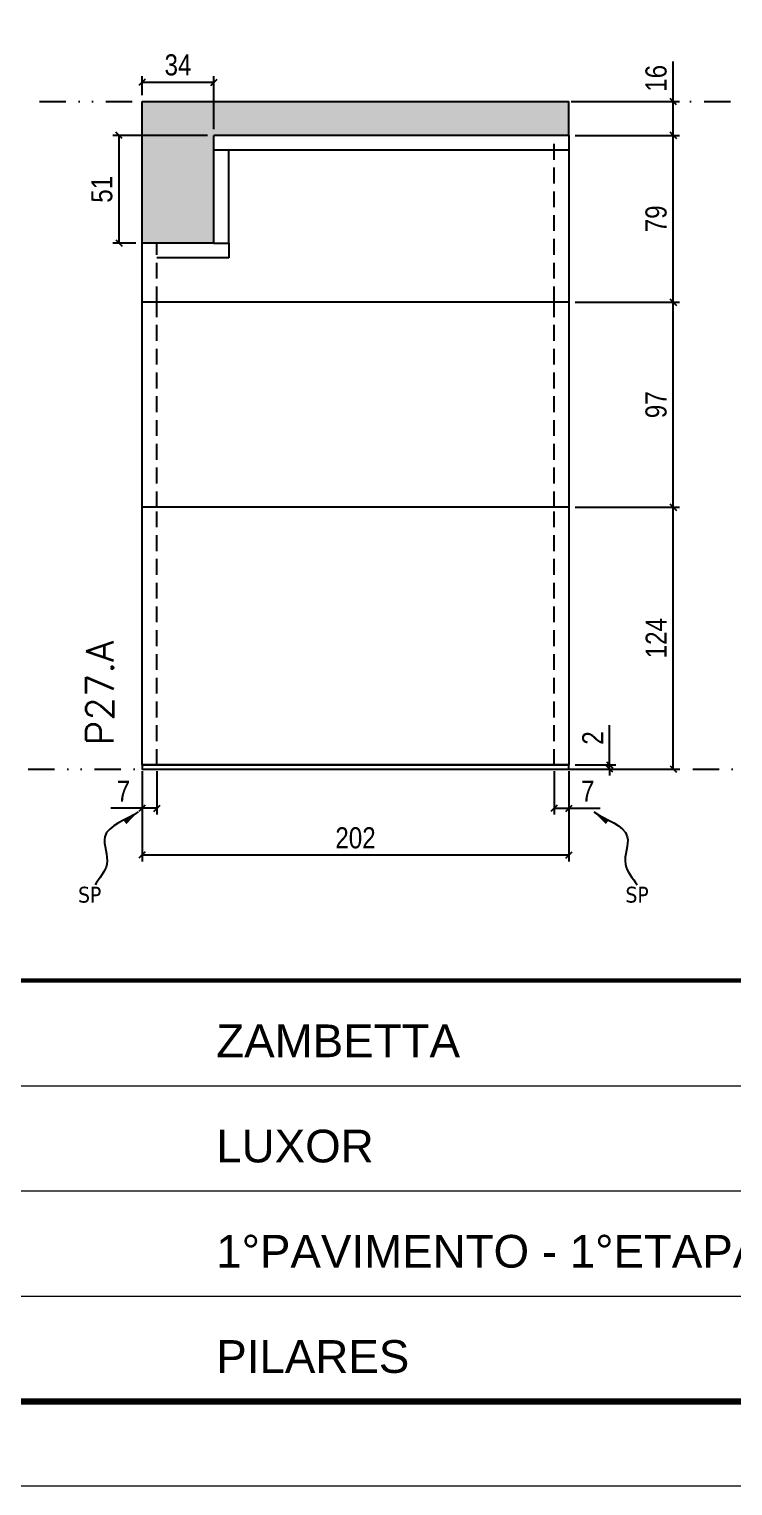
# Model space of a CAD drawing. Extents: x 14400 to 24104, y -21631 to 6985.
# Drawn here: x 18207 to 18540, y -2105 to -1416 of the extents above; entities that cross this region are included whole.
import ezdxf

# ---------------------------------------------------------------- set-up
doc = ezdxf.new("R2010")
doc.units = 0
for name, pattern in [('CONTINUO', [0]), ('DASHED', [0.75, 0.5, -0.25]), ('DIVIDE2', [0.625, 0.25, -0.125, 0, -0.125, 0, -0.125]), ('HIDDEN', [0.375, 0.25, -0.125])]:
    doc.linetypes.add(name, pattern=pattern)
for name, color, linetype in [('COTA', 241, 'Continuous'), ('Nível', 160, 'Continuous'), ('Painéis', 200, 'Continuous'), ('SARR_2.2x7', 40, 'Continuous'), ('texto', 7, 'Continuous')]:
    doc.layers.add(name, color=color, linetype=linetype)
for name, color, linetype, lineweight in [('Folhas', 255, 'Continuous', 9), ('SARRAFO DE PRESSAO', 251, 'DASHED', 9), ('Texto Seção', 7, 'Continuous', 15)]:
    doc.layers.add(name, color=color, linetype=linetype, lineweight=lineweight)
doc.styles.add('ARIAL', font='arial.ttf')
doc.styles.add('COTA TECNICA', font='techl___.ttf', dxfattribs={"height": 10})
doc.styles.add('COTA TECNICA-50', font='techl___.ttf', dxfattribs={"height": 10})
doc.styles.add('REGUA-120', font='ROMANS.shx', dxfattribs={"height": 15})
doc.styles.get("Standard").update_dxf_attribs({"font": 'arial.ttf'})
doc.dimstyles.new('COTA PAINEL-50', dxfattribs={"dimtxt": 10, "dimasz": 3, "dimexe": 3, "dimexo": 3, "dimgap": 3, "dimtad": 1, "dimdec": 1, "dimzin": 12, "dimdsep": 46, "dimtxsty": 'COTA TECNICA-50', "dimblk1": 'OBLIQUE', "dimblk2": 'OBLIQUE', "dimsah": 1, "dimcen": 0.9, "dimclrd": 4, "dimclre": 4, "dimclrt": 240, "dimadec": 1, "dimazin": 3, "dimtfac": 1, "dimtdec": 1, "dimtmove": 0, "dimatfit": 3, "dimfxl": 1, "dimtolj": 1, "dimtzin": 12, "dimarcsym": 0})
doc.dimstyles.new('PAINEL', dxfattribs={"dimtxt": 10, "dimasz": 3, "dimexe": 3, "dimexo": 3, "dimgap": 3, "dimtad": 1, "dimdec": 1, "dimzin": 12, "dimdsep": 46, "dimtxsty": 'COTA TECNICA', "dimblk1": 'OBLIQUE', "dimblk2": 'OBLIQUE', "dimsah": 1, "dimcen": 0.9, "dimclrd": 4, "dimclre": 4, "dimclrt": 240, "dimadec": 1, "dimazin": 3, "dimtfac": 1, "dimtdec": 1, "dimtmove": 0, "dimatfit": 3, "dimfxl": 1, "dimtolj": 1, "dimtzin": 12, "dimarcsym": 0})
doc.dimstyles.get("Standard").update_dxf_attribs({"dimtxt": 0.18, "dimasz": 0.18, "dimexe": 0.18, "dimexo": 0.0625, "dimgap": 0.09, "dimtad": 0, "dimtih": 1, "dimtoh": 1, "dimdec": 4, "dimzin": 0, "dimdsep": 46, "dimtxsty": 'Standard', "dimcen": 0.09, "dimadec": 0, "dimazin": 0, "dimtfac": 1, "dimtdec": 4, "dimtofl": 0, "dimtmove": 0, "dimatfit": 3, "dimfxl": 1, "dimtolj": 1, "dimtzin": 0, "dimarcsym": 0})

# ---------------------------------------------------------------- blocks, each defined once
blk = doc.blocks.new('9999999999')
at = {"color": 30, "linetype": 'CONTINUO'}
for p, q in [((98564.56, 34379.64), (99583.98, 34379.64)), ((98564.56, 34329.83), (99487.98, 34329.83)), ((98564.56, 34280.02), (99487.98, 34280.02))]:
    blk.add_line(p, q, dxfattribs=at)
at = {"color": 30, "linetype": 'CONTINUO', "const_width": 2}
blk.add_lwpolyline([(99583.98, 34230.21), (99583.98, 34414.45, 0.414214), (99568.98, 34429.45), (98228.98, 34429.45, 0.414214), (98213.98, 34414.45), (98213.98, 34245.21, 0.414214), (98228.98, 34230.21), (99583.98, 34230.21)], format="xyb", dxfattribs=at)
at = {"layer": 'Folhas'}
blk.add_lwpolyline([(98138.98, 34190.21), (99623.98, 34190.21), (99623.98, 35240.21), (98138.98, 35240.21)], close=True, dxfattribs=at)
at = {"layer": 'Folhas', "color": 30, "const_width": 3}
blk.add_lwpolyline([(98213.98, 34230.21), (99583.98, 34230.21), (99583.98, 35200.21), (98213.98, 35200.21)], close=True, dxfattribs=at)
at = {"color": 7, "linetype": 'Continuous', "ltscale": 5, "style": 'ARIAL'}
for s, height, p in [('ZAMBETTA', 15.483, (98837.68, 34393.13)), ('LUXOR', 15.483, (98837.68, 34343.32)), ('1°PAVIMENTO - 1°ETAPA', 15.4829, (98837.68, 34293.51)), ('PILARES', 15.483, (98837.68, 34243.7))]:
    blk.add_text(s, height=height, dxfattribs=at).set_placement(p)
blk = doc.blocks.new('_Oblique')
at = {"color": 0, "linetype": 'ByBlock', "lineweight": -2}
blk.add_line((-0.5, -0.5), (0.5, 0.5), dxfattribs=at)
blk = doc.blocks.new('*D1700')
at = {"layer": 'COTA', "color": 4, "lineweight": -2, "transparency": 16777216}
for p, q in [((18260.56, -1767.02), (18260.56, -1809.69)), ((18462.56, -1767.02), (18462.56, -1809.69)), ((18462.56, -1806.69), (18260.56, -1806.69))]:
    blk.add_line(p, q, dxfattribs=at)
at = {"layer": 'Defpoints', "color": 0, "transparency": 16777216}
for p in [(18260.56, -1764.02), (18462.56, -1764.02), (18260.56, -1806.69)]:
    blk.add_point(p, dxfattribs=at)
at = {"layer": 'COTA', "color": 4, "lineweight": -2, "transparency": 16777216, "xscale": 3, "yscale": 3, "zscale": 3, "rotation": 180}
blk.add_blockref('_Oblique', (18260.56, -1806.69), dxfattribs=at)
at = {"layer": 'COTA', "color": 4, "lineweight": -2, "transparency": 16777216, "xscale": 3, "yscale": 3, "zscale": 3}
blk.add_blockref('_Oblique', (18462.56, -1806.69), dxfattribs=at)
at = {"layer": 'COTA', "color": 240, "transparency": 16777216, "insert": (18361.56, -1798.59), "char_height": 10, "attachment_point": 5, "style": 'COTA TECNICA'}
blk.add_mtext('\\A1;202', dxfattribs=at)
blk = doc.blocks.new('*D1701')
at = {"layer": 'COTA', "color": 4, "lineweight": -2, "transparency": 16777216}
for p, q in [((18455.56, -1767.02), (18455.56, -1787.53)), ((18462.56, -1769.02), (18462.56, -1787.53)), ((18455.56, -1784.53), (18462.56, -1784.53)), ((18462.56, -1784.53), (18477.29, -1784.53))]:
    blk.add_line(p, q, dxfattribs=at)
at = {"layer": 'Defpoints', "color": 0, "transparency": 16777216}
for p in [(18455.56, -1764.02), (18462.56, -1766.02), (18462.56, -1784.53)]:
    blk.add_point(p, dxfattribs=at)
at = {"layer": 'COTA', "color": 4, "lineweight": -2, "transparency": 16777216, "xscale": 3, "yscale": 3, "zscale": 3, "rotation": 180}
blk.add_blockref('_Oblique', (18455.56, -1784.53), dxfattribs=at)
at = {"layer": 'COTA', "color": 4, "lineweight": -2, "transparency": 16777216, "xscale": 3, "yscale": 3, "zscale": 3}
blk.add_blockref('_Oblique', (18462.56, -1784.53), dxfattribs=at)
at = {"layer": 'COTA', "color": 240, "transparency": 16777216, "insert": (18471.43, -1776.45), "char_height": 10, "attachment_point": 5, "style": 'COTA TECNICA-50'}
blk.add_mtext('\\A1;7', dxfattribs=at)
blk = doc.blocks.new('*D1702')
at = {"layer": 'COTA', "color": 4, "lineweight": -2, "transparency": 16777216}
for p, q in [((18260.56, -1769.02), (18260.56, -1787.53)), ((18267.56, -1767.02), (18267.56, -1787.53)), ((18260.56, -1784.53), (18245.83, -1784.53)), ((18267.56, -1784.53), (18260.56, -1784.53))]:
    blk.add_line(p, q, dxfattribs=at)
at = {"layer": 'Defpoints', "color": 0, "transparency": 16777216}
for p in [(18267.56, -1764.02), (18260.56, -1766.02), (18260.56, -1784.53)]:
    blk.add_point(p, dxfattribs=at)
at = {"layer": 'COTA', "color": 4, "lineweight": -2, "transparency": 16777216, "xscale": 3, "yscale": 3, "zscale": 3, "rotation": 180}
blk.add_blockref('_Oblique', (18260.56, -1784.53), dxfattribs=at)
at = {"layer": 'COTA', "color": 4, "lineweight": -2, "transparency": 16777216, "xscale": 3, "yscale": 3, "zscale": 3}
blk.add_blockref('_Oblique', (18267.56, -1784.53), dxfattribs=at)
at = {"layer": 'COTA', "color": 240, "transparency": 16777216, "insert": (18251.7, -1776.45), "char_height": 10, "attachment_point": 5, "style": 'COTA TECNICA-50'}
blk.add_mtext('\\A1;7', dxfattribs=at)
blk = doc.blocks.new('*D1704')
at = {"layer": 'COTA', "color": 4, "linetype": 'ByBlock', "lineweight": -2, "transparency": 16777216}
for p, q in [((18465.56, -1642.02), (18514.93, -1642.02)), ((18511.93, -1766.02), (18511.93, -1642.02)), ((18465.56, -1766.02), (18514.93, -1766.02))]:
    blk.add_line(p, q, dxfattribs=at)
at = {"layer": 'Defpoints', "color": 0, "linetype": 'ByBlock', "transparency": 16777216}
for p in [(18462.56, -1642.02), (18511.93, -1642.02), (18462.56, -1766.02)]:
    blk.add_point(p, dxfattribs=at)
at = {"layer": 'COTA', "color": 4, "linetype": 'ByBlock', "lineweight": -2, "transparency": 16777216, "xscale": 3, "yscale": 3, "zscale": 3}
for p, rotation in [((18511.93, -1642.02), 90), ((18511.93, -1766.02), 270)]:
    blk.add_blockref('_Oblique', p, dxfattribs=dict(at, rotation=rotation))
at = {"layer": 'COTA', "color": 240, "linetype": 'ByBlock', "transparency": 16777216, "insert": (18503.86, -1704.02), "char_height": 10, "attachment_point": 5, "rotation": 90, "style": 'COTA TECNICA'}
blk.add_mtext('\\A1;124', dxfattribs=at)
blk = doc.blocks.new('*D1703')
at = {"layer": 'COTA', "color": 4, "lineweight": -2, "transparency": 16777216}
for p, q in [((18481.82, -1764.02), (18481.82, -1745.21)), ((18465.56, -1764.02), (18484.82, -1764.02)), ((18481.82, -1766.02), (18481.82, -1764.02)), ((18465.56, -1766.02), (18484.82, -1766.02)), ((18481.82, -1766.02), (18481.82, -1769.02))]:
    blk.add_line(p, q, dxfattribs=at)
at = {"layer": 'Defpoints', "color": 0, "transparency": 16777216}
for p in [(18462.56, -1764.02), (18462.56, -1766.02), (18481.82, -1766.02)]:
    blk.add_point(p, dxfattribs=at)
at = {"layer": 'COTA', "color": 4, "lineweight": -2, "transparency": 16777216, "xscale": 3, "yscale": 3, "zscale": 3}
for p, rotation in [((18481.82, -1764.02), 270), ((18481.82, -1766.02), 90)]:
    blk.add_blockref('_Oblique', p, dxfattribs=dict(at, rotation=rotation))
at = {"layer": 'COTA', "color": 240, "transparency": 16777216, "insert": (18473.82, -1751.27), "char_height": 10, "attachment_point": 5, "rotation": 90, "style": 'COTA TECNICA-50'}
blk.add_mtext('\\A1;2', dxfattribs=at)
blk = doc.blocks.new('*D1705')
at = {"layer": 'COTA', "color": 4, "linetype": 'ByBlock', "lineweight": -2, "transparency": 16777216}
for p, q in [((18465.56, -1642.02), (18514.93, -1642.02)), ((18511.93, -1766.02), (18511.93, -1642.02)), ((18465.56, -1766.02), (18514.93, -1766.02))]:
    blk.add_line(p, q, dxfattribs=at)
at = {"layer": 'Defpoints', "color": 0, "linetype": 'ByBlock', "transparency": 16777216}
for p in [(18462.56, -1642.02), (18511.93, -1642.02), (18462.56, -1766.02)]:
    blk.add_point(p, dxfattribs=at)
at = {"layer": 'COTA', "color": 4, "linetype": 'ByBlock', "lineweight": -2, "transparency": 16777216, "xscale": 3, "yscale": 3, "zscale": 3}
for p, rotation in [((18511.93, -1642.02), 90), ((18511.93, -1766.02), 270)]:
    blk.add_blockref('_Oblique', p, dxfattribs=dict(at, rotation=rotation))
at = {"layer": 'COTA', "color": 240, "linetype": 'ByBlock', "transparency": 16777216, "insert": (18503.86, -1704.02), "char_height": 10, "attachment_point": 5, "rotation": 90, "style": 'COTA TECNICA'}
blk.add_mtext('\\A1;124', dxfattribs=at)
blk = doc.blocks.new('*D1706')
at = {"layer": 'COTA', "color": 4, "lineweight": -2, "transparency": 16777216}
for p, q in [((18465.56, -1545.02), (18514.93, -1545.02)), ((18511.93, -1642.02), (18511.93, -1545.02)), ((18465.56, -1642.02), (18514.93, -1642.02))]:
    blk.add_line(p, q, dxfattribs=at)
at = {"layer": 'Defpoints', "color": 0, "transparency": 16777216}
for p in [(18462.56, -1545.02), (18511.93, -1545.02), (18462.56, -1642.02)]:
    blk.add_point(p, dxfattribs=at)
at = {"layer": 'COTA', "color": 4, "lineweight": -2, "transparency": 16777216, "xscale": 3, "yscale": 3, "zscale": 3}
for p, rotation in [((18511.93, -1545.02), 90), ((18511.93, -1642.02), 270)]:
    blk.add_blockref('_Oblique', p, dxfattribs=dict(at, rotation=rotation))
at = {"layer": 'COTA', "color": 240, "transparency": 16777216, "insert": (18503.83, -1593.52), "char_height": 10, "attachment_point": 5, "rotation": 90, "style": 'COTA TECNICA'}
blk.add_mtext('\\A1;97', dxfattribs=at)
blk = doc.blocks.new('*D1707')
at = {"layer": 'COTA', "color": 4, "lineweight": -2, "transparency": 16777216}
for p, q in [((18260.56, -1447.02), (18260.56, -1437.91)), ((18294.56, -1440.91), (18260.56, -1440.91)), ((18294.56, -1463.02), (18294.56, -1437.91))]:
    blk.add_line(p, q, dxfattribs=at)
at = {"layer": 'Defpoints', "color": 0, "transparency": 16777216}
for p in [(18260.56, -1440.91), (18260.56, -1450.02), (18294.56, -1466.02)]:
    blk.add_point(p, dxfattribs=at)
at = {"layer": 'COTA', "color": 4, "lineweight": -2, "transparency": 16777216, "xscale": 3, "yscale": 3, "zscale": 3, "rotation": 180}
blk.add_blockref('_Oblique', (18260.56, -1440.91), dxfattribs=at)
at = {"layer": 'COTA', "color": 4, "lineweight": -2, "transparency": 16777216, "xscale": 3, "yscale": 3, "zscale": 3}
blk.add_blockref('_Oblique', (18294.56, -1440.91), dxfattribs=at)
at = {"layer": 'COTA', "color": 240, "transparency": 16777216, "insert": (18277.56, -1432.69), "char_height": 10, "attachment_point": 5, "style": 'COTA TECNICA'}
blk.add_mtext('\\A1;34', dxfattribs=at)
blk = doc.blocks.new('*D1708')
at = {"layer": 'COTA', "color": 4, "lineweight": -2, "transparency": 16777216}
for p, q in [((18465.56, -1466.02), (18514.93, -1466.02)), ((18511.93, -1545.02), (18511.93, -1466.02)), ((18465.56, -1545.02), (18514.93, -1545.02))]:
    blk.add_line(p, q, dxfattribs=at)
at = {"layer": 'Defpoints', "color": 0, "transparency": 16777216}
for p in [(18462.56, -1466.02), (18511.93, -1466.02), (18462.56, -1545.02)]:
    blk.add_point(p, dxfattribs=at)
at = {"layer": 'COTA', "color": 4, "lineweight": -2, "transparency": 16777216, "xscale": 3, "yscale": 3, "zscale": 3}
for p, rotation in [((18511.93, -1466.02), 90), ((18511.93, -1545.02), 270)]:
    blk.add_blockref('_Oblique', p, dxfattribs=dict(at, rotation=rotation))
at = {"layer": 'COTA', "color": 240, "transparency": 16777216, "insert": (18503.83, -1505.52), "char_height": 10, "attachment_point": 5, "rotation": 90, "style": 'COTA TECNICA'}
blk.add_mtext('\\A1;79', dxfattribs=at)
blk = doc.blocks.new('*D1709')
at = {"layer": 'COTA', "color": 4, "lineweight": -2, "transparency": 16777216}
for p, q in [((18511.93, -1450.02), (18511.93, -1431)), ((18465.56, -1450.02), (18514.93, -1450.02)), ((18511.93, -1466.02), (18511.93, -1450.02)), ((18465.56, -1466.02), (18514.93, -1466.02))]:
    blk.add_line(p, q, dxfattribs=at)
at = {"layer": 'Defpoints', "color": 0, "transparency": 16777216}
for p in [(18462.56, -1450.02), (18511.93, -1450.02), (18462.56, -1466.02)]:
    blk.add_point(p, dxfattribs=at)
at = {"layer": 'COTA', "color": 4, "lineweight": -2, "transparency": 16777216, "xscale": 3, "yscale": 3, "zscale": 3}
for p, rotation in [((18511.93, -1450.02), 90), ((18511.93, -1466.02), 270)]:
    blk.add_blockref('_Oblique', p, dxfattribs=dict(at, rotation=rotation))
at = {"layer": 'COTA', "color": 240, "transparency": 16777216, "insert": (18503.83, -1439.01), "char_height": 10, "attachment_point": 5, "rotation": 90, "style": 'COTA TECNICA'}
blk.add_mtext('\\A1;16', dxfattribs=at)
blk = doc.blocks.new('*D1710')
at = {"layer": 'COTA', "color": 4, "lineweight": -2, "transparency": 16777216}
for p, q in [((18291.56, -1466.02), (18246.66, -1466.02)), ((18249.66, -1517.02), (18249.66, -1466.02)), ((18257.56, -1517.02), (18246.66, -1517.02))]:
    blk.add_line(p, q, dxfattribs=at)
at = {"layer": 'Defpoints', "color": 0, "transparency": 16777216}
for p in [(18249.66, -1466.02), (18294.56, -1466.02), (18260.56, -1517.02)]:
    blk.add_point(p, dxfattribs=at)
at = {"layer": 'COTA', "color": 4, "lineweight": -2, "transparency": 16777216, "xscale": 3, "yscale": 3, "zscale": 3}
for p, rotation in [((18249.66, -1466.02), 90), ((18249.66, -1517.02), 270)]:
    blk.add_blockref('_Oblique', p, dxfattribs=dict(at, rotation=rotation))
at = {"layer": 'COTA', "color": 240, "transparency": 16777216, "insert": (18241.55, -1491.52), "char_height": 10, "attachment_point": 5, "rotation": 90, "style": 'COTA TECNICA'}
blk.add_mtext('\\A1;51', dxfattribs=at)

msp = doc.modelspace()

# ---------------------------------------------------------------- hatches: boundary and pattern name
at = {"layer": 'COTA'}
h = msp.add_hatch(dxfattribs=at)
h.set_pattern_fill('AR-CONC', color=256, scale=0.03)
h.set_pattern_definition([(50, (78.812, -2297.15), (5.4655401, -0.4781726), [0.5715, -6.2865]), (355, (78.812, -2297.15), (-1.0573026, 5.7317054), [0.4572, -5.0292175]), (100.451445, (79.2673, -2297.19), (4.4082374, 5.2535326), [0.4857003, -5.3427073]), (46.1842, (78.812, -2295.626), (8.1323712, -1.2612698), [0.85725, -9.42975]), (96.63556, (79.4896, -2295.731), (7.122124, 7.4227837), [0.7285507, -8.0140682]), (351.18415, (78.812, -2295.626), (7.122124, 7.4227837), [0.685799, -7.543792]), (21, (79.574, -2296.007), (4.5484317, -3.067956), [0.5715, -6.2865]), (326, (79.574, -2296.007), (1.8540609, 5.525639), [0.4572, -5.0292]), (71.451445, (79.953, -2296.263), (6.4024926, 2.457683), [0.4857003, -5.3426981]), (37.5, (78.8119, -2297.1502), (0.0926581, 2.53665117), [0, -4.96824, 0, -5.1054, 0, -5.04825]), (7.5, (78.812, -2297.1502), (2.00458988, 3.00541724), [0, -2.91084, 0, -4.85394, 0, -1.92405]), (327.5, (77.1126, -2297.1502), (4.06771786, -0.17186232), [0, -1.905, 0, -5.9436, 0, -7.8867]), (317.5, (76.3506, -2297.1502), (4.44387544, 0.7627947), [0, -2.4765, 0, -3.94716, 0, -5.6007])])
h.paths.add_polyline_path([(18260.56, -1450.02), (18462.56, -1450.02), (18462.56, -1466.02), (18294.56, -1466.02), (18294.56, -1517.02), (18260.56, -1517.02)])

# ---------------------------------------------------------------- linework, layer by layer
for p, q in [((18260.56, -1517.02), (18260.56, -1450.02)), ((18260.56, -1450.02), (18462.56, -1450.02)), ((18462.56, -1466.02), (18462.56, -1450.02)), ((18294.56, -1517.02), (18301.56, -1517.02)), ((18301.56, -1517.02), (18301.56, -1524.02))]:
    msp.add_line(p, q, dxfattribs=at)
at = {"layer": 'Nível', "color": 4, "linetype": 'DIVIDE2', "ltscale": 50}
for p, q in [((18211.98, -1450.02), (19041.97, -1450.02)), ((17671.97, -1766.02), (19041.97, -1766.02))]:
    msp.add_line(p, q, dxfattribs=at)
at = {"layer": 'Painéis'}
for p, q in [((18462.56, -1466.02), (18294.56, -1466.02)), ((18294.56, -1517.02), (18294.56, -1466.02)), ((18462.56, -1466.02), (18462.56, -1764.02)), ((18260.56, -1764.02), (18260.56, -1517.02)), ((18294.56, -1517.02), (18260.56, -1517.02)), ((18462.56, -1545.02), (18260.56, -1545.02)), ((18462.56, -1642.02), (18260.56, -1642.02)), ((18260.56, -1764.02), (18462.56, -1764.02))]:
    msp.add_line(p, q, dxfattribs=at)
msp.add_lwpolyline([(18462.56, -1764.02), (18260.56, -1764.02), (18260.56, -1766.02), (18462.56, -1766.02)], close=True, dxfattribs=at)
at = {"layer": 'SARR_2.2x7', "linetype": 'HIDDEN', "ltscale": 30}
for p, q in [((18455.56, -1545.02), (18455.56, -1466.02)), ((18267.56, -1545.02), (18267.56, -1517.02)), ((18267.56, -1642.02), (18267.56, -1545.02)), ((18455.56, -1642.02), (18455.56, -1545.02)), ((18267.56, -1764.02), (18267.56, -1642.02)), ((18455.56, -1764.02), (18455.56, -1642.02))]:
    msp.add_line(p, q, dxfattribs=at)
at = {"layer": 'SARR_2.2x7'}
for p, q in [((18462.56, -1473.02), (18294.56, -1473.02)), ((18301.56, -1517.02), (18301.56, -1473.02)), ((18301.56, -1524.02), (18267.56, -1524.02))]:
    msp.add_line(p, q, dxfattribs=at)

# ---------------------------------------------------------------- block references
at = {"layer": 'SARRAFO DE PRESSAO', "color": 6, "linetype": 'ByBlock'}
msp.add_blockref('9999999999', (-80542.01, -36295.5), dxfattribs=at)

# ---------------------------------------------------------------- texts
at = {"layer": 'texto', "color": 0, "char_height": 7.5, "attachment_point": 5}
for insert in [(18235.78, -1825.51), (18494.81, -1825.51)]:
    msp.add_mtext('{\\fTahoma|b0|i0|c0|p34;\\C4;SP}', dxfattribs=dict(at, insert=insert))
at = {"layer": 'Texto Seção', "insert": (18247.09, -1754.76), "char_height": 13, "width": 285.3299, "attachment_point": 7, "rotation": 90, "style": 'REGUA-120'}
msp.add_mtext('\\pt26;P27.A', dxfattribs=at)

# ---------------------------------------------------------------- dimensions: what is measured, and where the dimension line sits
at = {"layer": 'COTA'}
for base, p1, p2, angle, dimstyle, picture, middle in [((18260.56, -1440.91), (18294.56, -1466.02), (18260.56, -1450.02), 180, 'PAINEL', '*D1707', (18277.56, -1432.69)), ((18511.93, -1450.02), (18462.56, -1466.02), (18462.56, -1450.02), 90, 'PAINEL', '*D1709', (18503.83, -1439.01)), ((18249.66, -1466.02), (18260.56, -1517.02), (18294.56, -1466.02), 90, 'PAINEL', '*D1710', (18241.55, -1491.52)), ((18511.93, -1466.02), (18462.56, -1545.02), (18462.56, -1466.02), 90, 'PAINEL', '*D1708', (18503.83, -1505.52)), ((18511.93, -1545.02), (18462.56, -1642.02), (18462.56, -1545.02), 90, 'PAINEL', '*D1706', (18503.83, -1593.52)), ((18260.56, -1784.53), (18267.56, -1764.02), (18260.56, -1766.02), 180, 'COTA PAINEL-50', '*D1702', (18251.7, -1776.45))]:
    dim = msp.add_linear_dim(base=base, p1=p1, p2=p2, angle=angle, dimstyle=dimstyle, dxfattribs=at)
    dim.commit()
    dim.dimension.update_dxf_attribs({"geometry": picture, "text_midpoint": middle})
at = {"layer": 'COTA', "linetype": 'ByBlock'}
for picture in ['*D1704', '*D1705']:
    dim = msp.add_aligned_dim(p1=(18462.56, -1766.02), p2=(18462.56, -1642.02), distance=-49.37, dimstyle='PAINEL', dxfattribs=at)
    dim.commit()
    dim.dimension.update_dxf_attribs({"geometry": picture, "text_midpoint": (18503.86, -1704.02)})
at = {"layer": 'COTA'}
dim = msp.add_linear_dim(base=(18481.82, -1766.02), p1=(18462.56, -1764.02), p2=(18462.56, -1766.02), angle=90, dimstyle='COTA PAINEL-50', dxfattribs=at)
dim.commit()
dim.dimension.update_dxf_attribs({"geometry": '*D1703', "text_midpoint": (18481.82, -1751.27), "dimtype": 160})
dim = msp.add_linear_dim(base=(18260.56, -1806.69), p1=(18462.56, -1764.02), p2=(18260.56, -1764.02), angle=180, dimstyle='PAINEL', override={"dimarcsym": 2}, dxfattribs=at)
dim.commit()
dim.dimension.update_dxf_attribs({"geometry": '*D1700', "text_midpoint": (18361.56, -1798.59)})
dim = msp.add_linear_dim(base=(18462.56, -1784.53), p1=(18455.56, -1764.02), p2=(18462.56, -1766.02), dimstyle='COTA PAINEL-50', dxfattribs=at)
dim.commit()
dim.dimension.update_dxf_attribs({"geometry": '*D1701', "text_midpoint": (18471.43, -1776.45)})

# ---------------------------------------------------------------- leaders
at = {"layer": 'COTA', "path_type": 1}
for points in [[(18258.73, -1786.2), (18242.95, -1798.03), (18243.87, -1811.04), (18238.32, -1820.82)], [(18474.39, -1786.2), (18490.18, -1798.03), (18489.25, -1811.04), (18494.8, -1820.82)]]:
    msp.add_leader(points, dimstyle='Standard', override={"dimasz": 8}, dxfattribs=at)

doc.saveas('drawing.dxf')
